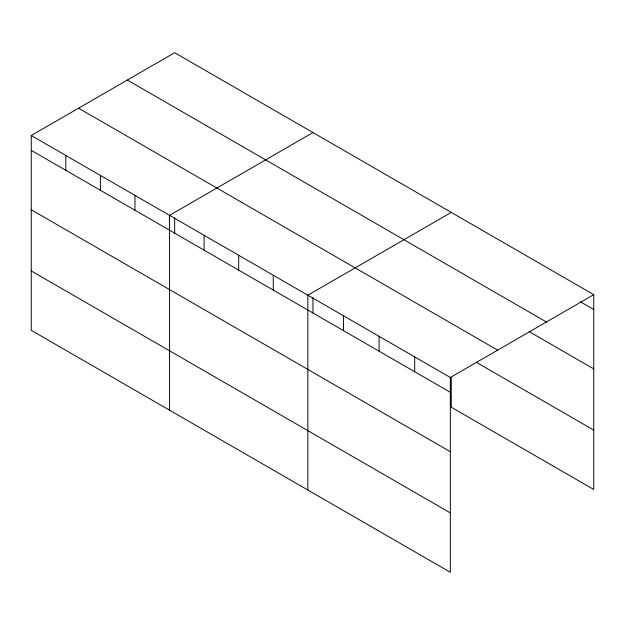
<?xml version="1.0" encoding="UTF-8"?>
<svg xmlns="http://www.w3.org/2000/svg" width="625" height="625" viewBox="0 0 625 625"><rect width="100%" height="100%" fill="white"/><g stroke="black" fill="none" stroke-linecap="round" stroke-linejoin="round"><path stroke-width="0.94" d="M31.25 135.516L450.328 377.469L450.328 572.289L31.25 330.336L31.25 135.516L174.672 52.711L593.75 294.664L593.75 489.484L451.266 407.219L451.266 377.523M312.969 132.555L169.547 215.359L169.547 410.18M451.266 212.398L307.844 295.203L307.844 490.023M450.328 377.469L593.75 294.664M580.492 301.859L593.75 309.508M127.344 80.039L546.422 321.992M529.133 331.594L593.75 368.898M78.578 108.195L497.656 350.141M476.117 362.18L593.75 430.094M31.25 150.367L450.328 392.312M31.25 209.758L450.328 451.703M31.25 270.945L450.328 512.898M414.703 356.906L414.703 371.75M379.086 336.336L379.086 351.188M343.461 315.773L343.461 330.617M312.969 297.68L312.969 313.008M273.266 275.242L273.266 290.094M238.695 255.281L238.695 270.133M204.117 235.32L204.117 250.172M174.672 217.836L174.672 233.164M134.969 195.398L134.969 210.25M100.398 175.438L100.398 190.289M65.82 155.477L65.82 170.328"/></g></svg>
